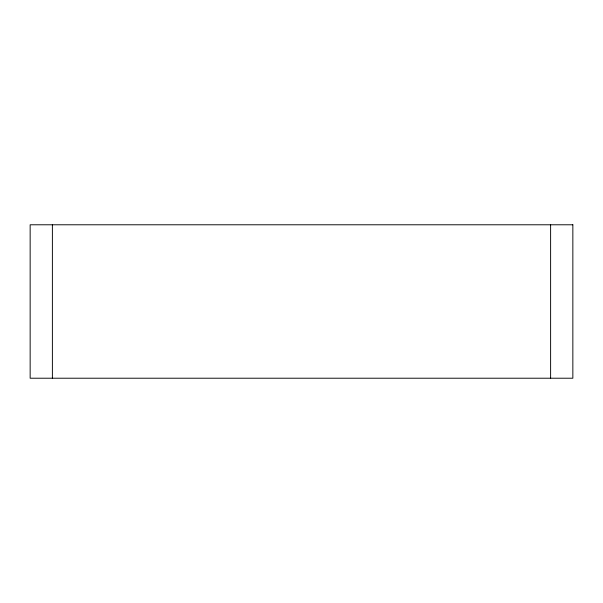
<?xml version="1.0" encoding="UTF-8"?>
<svg xmlns="http://www.w3.org/2000/svg" width="603" height="603" viewBox="0 0 603 603"><rect width="100%" height="100%" fill="white"/><g stroke="black" fill="none" stroke-linecap="round" stroke-linejoin="round"><path stroke-width="0.9" d="M550.614 224.783L550.614 378.217M52.386 224.783L52.386 378.217M572.85 224.783L30.15 224.783L30.15 378.217L572.85 378.217L572.85 224.783"/></g></svg>
